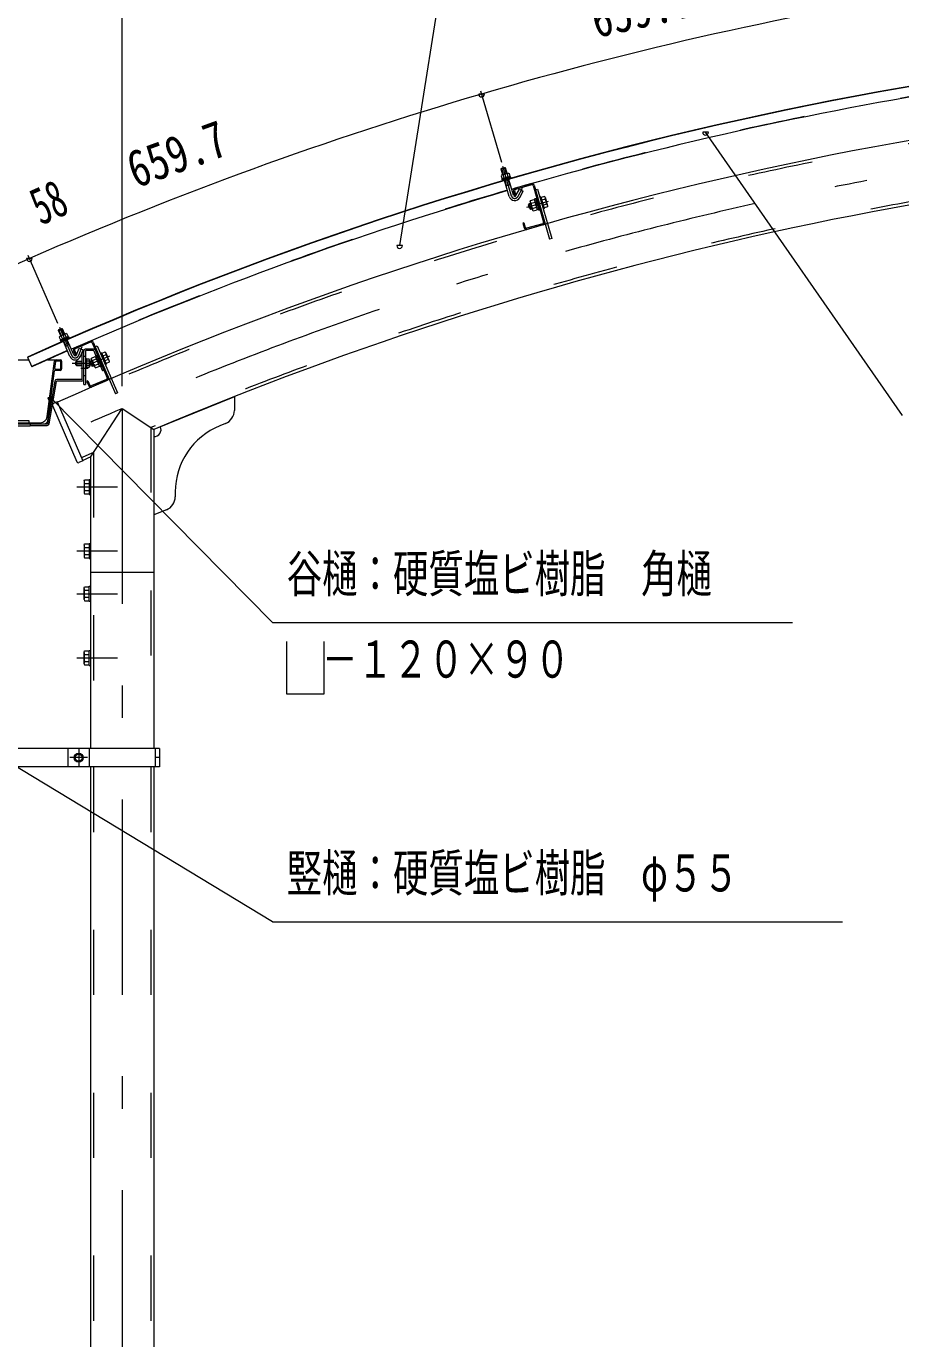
# Model space of a CAD drawing. Units: millimetres, scale not verified. Extents: x -31992 to 32005, y -14700 to 14700.
# Drawn here: x 21937 to 26232, y 4979 to 11425 of the extents above; entities that cross this region are included whole.
import ezdxf
from ezdxf.enums import TextEntityAlignment as Align

# ---------------------------------------------------------------- set-up
doc = ezdxf.new("R2010")
doc.units = ezdxf.units.MM
doc.header["$LTSCALE"] = 80
doc.linetypes.add('USER2', pattern=[10, 4, -6])
doc.linetypes.add('USER3', pattern=[24, 12, -5, 2, -5])
for name, color, linetype, lineweight in [('0-6_2-02BOLD', 7, 'Continuous', 18), ('0-7_2-12HIDDEN', 3, 'USER2', 18), ('0-8_2-22CENTER', 3, 'USER3', 18), ('0-9_2-42THIN', 4, 'Continuous', 18), ('0-A_2-52DIM', 3, 'Continuous', 18)]:
    doc.layers.add(name, color=color, linetype=linetype, lineweight=lineweight)
doc.styles.add('ＭＳ ゴシック', font='')
doc.styles.get('ＭＳ ゴシック').set_extended_font_data('MS Gothic')

msp = doc.modelspace()

# ---------------------------------------------------------------- linework, layer by layer
at = {"layer": '0-6_2-02BOLD'}
for p, q in [((24270.11, 10723.05), (24290.27, 10728.94)), ((24278.12, 10695.67), (24270.11, 10723.05)), ((24304.66, 10703.44), (24271.74, 10693.81)), ((24298.28, 10701.57), (24290.27, 10728.94)), ((24271.74, 10693.81), (24269.3, 10691.25)), ((24269.3, 10691.25), (24273.72, 10676.15)), ((24315.58, 10682.92), (24273.59, 10670.65)), ((24275.19, 10671.11), (24276.77, 10665.74)), ((24315.56, 10677.08), (24276.77, 10665.74)), ((24279, 10694.09), (24283.42, 10678.99)), ((24309.19, 10589.45), (24286.58, 10666.78)), ((24313.97, 10647.91), (24293.82, 10642.02)), ((24298.39, 10699.76), (24302.81, 10684.66)), ((24329.35, 10595.34), (24306.73, 10672.68)), ((24313.98, 10682.46), (24315.56, 10677.08)), ((24314.11, 10687.97), (24315.58, 10682.92)), ((24417.48, 10651.84), (24338.04, 10629.19)), ((24419.01, 10646.45), (24339.57, 10623.81)), ((24425.93, 10642.6), (24477.36, 10462.19)), ((24431.31, 10644.14), (24506.93, 10378.9)), ((24330.34, 10615.35), (24336.86, 10592.46)), ((24335.73, 10616.89), (24342.25, 10594)), ((24342.25, 10594), (24336.86, 10592.46)), ((24342.21, 10593.93), (24359.02, 10624.63)), ((24359.02, 10624.63), (24377.44, 10614.55)), ((24360.63, 10583.85), (24377.44, 10614.55)), ((24438.78, 10577.11), (24432.04, 10575.2)), ((24432.04, 10575.2), (24447.01, 10522.69)), ((24437.84, 10621.25), (24448.61, 10624.32)), ((24438.1, 10579.47), (24443.49, 10581.01)), ((24438.1, 10579.47), (24454.42, 10522.25)), ((24465.03, 10587.15), (24459.64, 10585.61)), ((24465.03, 10587.15), (24481.34, 10529.93)), ((24482.15, 10588.41), (24465.98, 10583.8)), ((24485.75, 10575.78), (24469.58, 10571.17)), ((24485.65, 10585.02), (24482.15, 10588.41)), ((24407.08, 10554.25), (24403.47, 10547.76)), ((24408.26, 10530.93), (24403.47, 10547.76)), ((24407.08, 10554.25), (24413.81, 10556.17)), ((24407.08, 10554.25), (24414.75, 10527.32)), ((24408.26, 10530.93), (24414.75, 10527.32)), ((24414.75, 10527.32), (24421.48, 10529.24)), ((24416.39, 10556), (24435.93, 10561.57)), ((24423.59, 10530.74), (24443.13, 10536.31)), ((24446.26, 10550.86), (24437.61, 10555.68)), ((24439.53, 10548.94), (24448.18, 10544.13)), ((24453.74, 10524.61), (24447.01, 10522.69)), ((24454.42, 10522.25), (24459.8, 10523.79)), ((24481.34, 10529.93), (24475.95, 10528.39)), ((24492.95, 10550.52), (24476.79, 10545.91)), ((24380.63, 10459.36), (24375.24, 10457.83)), ((24375.24, 10457.83), (24381.77, 10434.94)), ((24380.63, 10459.36), (24387.15, 10436.47)), ((24473.51, 10455.27), (24394.08, 10432.62)), ((24475.04, 10449.88), (24395.61, 10427.24)), ((22095.54, 9930.37), (22097.33, 9934.98)), ((22097.33, 9934.98), (22110.16, 9940.61)), ((22110.16, 9940.61), (22114.77, 9938.81)), ((22126.23, 9912.68), (22114.77, 9938.81)), ((22143.67, 9901.23), (22103.61, 9883.65)), ((22103.61, 9883.65), (22105.72, 9878.85)), ((22145.78, 9896.42), (22105.72, 9878.85)), ((22107.25, 9879.52), (22109.49, 9874.39)), ((22108.07, 9902.79), (22114.39, 9888.38)), ((22146.5, 9890.62), (22109.49, 9874.39)), ((22151.46, 9802.89), (22119.09, 9876.68)), ((22126.57, 9910.91), (22132.89, 9896.5)), ((22132.31, 9915.36), (22135.82, 9914.97)), ((22135.82, 9914.97), (22142.14, 9900.56)), ((22170.69, 9811.32), (22138.32, 9885.12)), ((22143.67, 9901.23), (22145.78, 9896.42)), ((22144.26, 9895.75), (22146.5, 9890.62)), ((22250.82, 9878.68), (22174.95, 9846.02)), ((22253.03, 9873.54), (22177.17, 9840.88)), ((22260.4, 9870.61), (22334.58, 9698.3)), ((22265.54, 9872.82), (22374.6, 9619.51)), ((21942.6, 9799.92), (21964.23, 9752.09)), ((22148.68, 9861.49), (22129.45, 9853.05)), ((22169.09, 9831.3), (22178.51, 9809.44)), ((22174.24, 9833.52), (22183.65, 9811.66)), ((22183.65, 9811.66), (22178.51, 9809.44)), ((22203.18, 9803.95), (22215.91, 9836.56)), ((22211.32, 9692.97), (22211.32, 9822.35)), ((22211.32, 9822.35), (22219.37, 9822.35)), ((22219.37, 9664.85), (22219.37, 9829.35)), ((22227.42, 9829.35), (22227.42, 9664.85)), ((22266.72, 9839.85), (22229.87, 9839.85)), ((22266.72, 9831.8), (22229.87, 9831.8)), ((22268.97, 9830.32), (22279.29, 9806.35)), ((22281.55, 9807.32), (22275.12, 9804.55)), ((22275.12, 9804.55), (22296.71, 9754.4)), ((22280.58, 9809.57), (22285.72, 9811.78)), ((22306.29, 9820.64), (22301.15, 9818.43)), ((22306.29, 9820.64), (22329.83, 9765.99)), ((22323.11, 9824.09), (22307.67, 9817.45)), ((22328.31, 9812.03), (22312.87, 9805.38)), ((22327.02, 9821.18), (22323.11, 9824.09)), ((21712.51, 9787.47), (21948.23, 9787.47)), ((22039.82, 9508.09), (22076.1, 9779.88)), ((22042.99, 9787.47), (22103.37, 9787.47)), ((22076.63, 9744.19), (22081.31, 9779.19)), ((22103.37, 9734.97), (22078.47, 9734.97)), ((22080.1, 9740.22), (22103.37, 9740.22)), ((22084.78, 9782.22), (22103.37, 9782.22)), ((22106.87, 9743.72), (22106.87, 9778.72)), ((22112.12, 9743.72), (22112.12, 9778.72)), ((22184.02, 9780.34), (22180.52, 9776.85)), ((22180.52, 9762.85), (22180.52, 9776.85)), ((22184.02, 9780.35), (22211.32, 9780.35)), ((22184.02, 9780.34), (22184.02, 9759.35)), ((22233.02, 9791.72), (22227.42, 9791.72)), ((22233.02, 9747.97), (22227.42, 9747.97)), ((22233.02, 9791.72), (22233.02, 9747.97)), ((22245.25, 9790.05), (22233.02, 9790.05)), ((22245.25, 9779.95), (22233.02, 9779.95)), ((22245.25, 9759.74), (22233.02, 9759.74)), ((22247.02, 9787), (22245.25, 9790.05)), ((22253.05, 9780.57), (22250.31, 9773.67)), ((22257.23, 9757.6), (22250.31, 9773.67)), ((22253.05, 9780.57), (22259.48, 9783.34)), ((22253.05, 9780.57), (22264.12, 9754.85)), ((22256.3, 9790.73), (22273.73, 9750.23)), ((22257.23, 9757.6), (22264.12, 9754.85)), ((22262.06, 9783.5), (22280.72, 9791.54)), ((22264.12, 9754.85), (22270.55, 9757.62)), ((22272.45, 9759.38), (22291.11, 9767.41)), ((22292.34, 9782.24), (22283.15, 9785.91)), ((22285.91, 9779.47), (22295.11, 9775.81)), ((22303.14, 9757.17), (22296.71, 9754.4)), ((22300.88, 9756.2), (22310.84, 9733.05)), ((22318.24, 9736.24), (22310.84, 9733.05)), ((22338.69, 9787.9), (22323.26, 9781.25)), ((22329.83, 9765.99), (22324.68, 9763.78)), ((22077.39, 9682.42), (22040.62, 9473.92)), ((22042.39, 9487.66), (22075, 9731.93)), ((22048.55, 9472.52), (22085.31, 9681.03)), ((22208.87, 9690.52), (22087.04, 9690.52)), ((22208.87, 9682.47), (22087.04, 9682.47)), ((22239.01, 9683.07), (22233.87, 9680.85)), ((22233.87, 9680.85), (22243.28, 9658.99)), ((22239.01, 9683.07), (22248.42, 9661.21)), ((22331.65, 9690.95), (22255.78, 9658.28)), ((22333.87, 9685.8), (22258, 9653.14)), ((22219.37, 9664.85), (22227.42, 9664.85)), ((22066.35, 9562.32), (22185.35, 9285.84)), ((22089.3, 9579.82), (22070.01, 9571.52)), ((22089.3, 9579.82), (22213.84, 9290.48)), ((22251.95, 9309.27), (22407.87, 9547.9)), ((22959.01, 9604.7), (22563.8, 9444.93)), ((22959.01, 9604.7), (22959.01, 9538.65)), ((21655.6, 9477.72), (22005.13, 9477.72)), ((21711.37, 9488.92), (21949.37, 9488.92)), ((21949.37, 9488.92), (21949.37, 9478.42)), ((21621.83, 9472.47), (22038.9, 9472.47)), ((21956.37, 9472.47), (21956.37, 9461.97)), ((21956.37, 9464.42), (22038.9, 9464.42)), ((22915.24, 9473.76), (22887.62, 9462.59)), ((22213.84, 9290.48), (22194.54, 9282.18)), ((22251.95, 9309.27), (22251.95, 7878.4)), ((22220.45, 9191.78), (22223.61, 9197.26)), ((22223.61, 9197.26), (22244.95, 9197.26)), ((22223.61, 9180.08), (22244.95, 9180.08)), ((22244.95, 9199.65), (22244.95, 9126.15)), ((22244.95, 9199.65), (22251.95, 9199.65)), ((22223.61, 9145.72), (22244.95, 9145.72)), ((22244.95, 9126.15), (22251.95, 9126.15)), ((22668.8, 9138.1), (22668.8, 9114.58)), ((22625.03, 9049.69), (22563.8, 9024.93)), ((22220.45, 8876.78), (22223.61, 8882.26)), ((22223.61, 8882.26), (22244.95, 8882.26)), ((22223.61, 8865.08), (22244.95, 8865.08)), ((22244.95, 8884.65), (22244.95, 8811.15)), ((22244.95, 8884.65), (22251.95, 8884.65)), ((22223.61, 8830.73), (22244.95, 8830.73)), ((22244.95, 8811.15), (22251.95, 8811.15)), ((22563.8, 8742.9), (22251.95, 8742.9)), ((22223.61, 8655.08), (22244.95, 8655.08)), ((22244.95, 8674.65), (22251.95, 8674.65)), ((22244.95, 8601.15), (22244.95, 8674.65)), ((22220.45, 8609.03), (22223.61, 8603.55)), ((22223.61, 8620.73), (22244.95, 8620.73)), ((22223.61, 8603.55), (22244.95, 8603.55)), ((22244.95, 8601.15), (22251.95, 8601.15)), ((22220.45, 8351.78), (22223.61, 8357.26)), ((22220.45, 8294.03), (22220.45, 8351.78)), ((22223.61, 8357.26), (22244.95, 8357.26)), ((22223.61, 8340.08), (22244.95, 8340.08)), ((22223.61, 8305.73), (22244.95, 8305.73)), ((22244.95, 8286.15), (22251.95, 8286.15)), ((22590.73, 7878.4), (21349.14, 7878.4)), ((22141.34, 7878.4), (22141.34, 7787.41)), ((22246.34, 7878.4), (22246.34, 7787.41)), ((22569.39, 7878.4), (22569.39, 7787.41)), ((22194.27, 7853.12), (22176.78, 7843.01)), ((22176.78, 7843.01), (22176.78, 7822.81)), ((22211.78, 7843.01), (22194.27, 7853.12)), ((22590.73, 7832.91), (22569.39, 7832.91)), ((22251.95, 7787.41), (22251.95, 1357.9)), ((22563.8, 7787.41), (22563.8, 1357.9))]:
    msp.add_line(p, q, dxfattribs=at)
for points in [[(24270.11, 10723.05), (24272.5, 10727.39), (24285.93, 10731.33), (24290.27, 10728.94)], [(24304.66, 10703.44), (24308.09, 10702.6), (24312.51, 10687.5)], [(24314.11, 10687.97), (24272.12, 10675.68), (24273.59, 10670.65)], [(24411.61, 10563.91), (24412.79, 10568.64), (24432.33, 10574.2)], [(24448.61, 10624.32), (24517.7, 10381.98), (24506.93, 10378.9)], [(24485.65, 10585.02), (24497.75, 10542.61), (24496.56, 10537.89), (24480.39, 10533.28)], [(24411.61, 10563.91), (24423.69, 10521.5), (24427.2, 10518.11), (24446.72, 10523.68)], [(22106.99, 9904.25), (22095.54, 9930.37), (22114.77, 9938.81)], [(22132.31, 9915.36), (22100.91, 9901.58), (22098.81, 9898.73), (22105.13, 9884.33)], [(22183.63, 9811.59), (22196.34, 9844.19), (22215.91, 9836.56)], [(22256.3, 9790.73), (22256.87, 9795.57), (22275.53, 9803.6)], [(22274.95, 9850.97), (22285.24, 9855.4), (22384.89, 9623.93), (22374.6, 9619.51)], [(22280.58, 9809.57), (22304.11, 9754.92), (22309.25, 9757.13)], [(22327.02, 9821.18), (22344.46, 9780.67), (22343.89, 9775.84), (22328.45, 9769.18)], [(22180.52, 9762.85), (22184.02, 9759.35), (22211.32, 9759.35)], [(22247.02, 9787), (22247.02, 9752.7), (22245.25, 9749.64), (22233.02, 9749.64)], [(22273.73, 9750.23), (22277.64, 9747.31), (22296.3, 9755.34)], [(22407.87, 9547.9), (22563.8, 9444.93), (22563.8, 7878.4)], [(21704.37, 9472.47), (21704.37, 9461.97), (21956.37, 9461.97)], [(22220.45, 9191.78), (22220.45, 9134.03), (22223.61, 9128.55), (22244.95, 9128.55)], [(22220.45, 8876.78), (22220.45, 8819.03), (22223.61, 8813.55), (22244.95, 8813.55)], [(22220.45, 8609.03), (22220.45, 8666.78), (22223.61, 8672.26), (22244.95, 8672.26)], [(22244.95, 8286.15), (22244.95, 8359.65), (22251.95, 8359.65)], [(22220.45, 8294.03), (22223.61, 8288.55), (22244.95, 8288.55)], [(22590.73, 7878.4), (22590.73, 7787.41), (21349.14, 7787.41)], [(22211.78, 7843.01), (22211.78, 7822.81), (22194.27, 7812.69), (22176.78, 7822.81)]]:
    msp.add_lwpolyline(points, dxfattribs=at)
for radius in [21.88, 17.15]:
    msp.add_circle((22194.27, 7832.91), radius, dxfattribs=at)
for centre, radius, start, end in [((29326.18, -6526.52), 17918.42, 90.69833, 114.33472), ((29326.18, -6526.52), 17916.67, 90.69833, 114.33472), ((29326.18, -6526.52), 17655.92, 91.146, 114.19534), ((29326.18, -6526.52), 17865.92, 98.95406, 106.26938), ((29326.18, -6526.52), 17344.08, 91.83345, 112.94801), ((24305.03, 10695.09), 8.11, 106.30305, 144.8345), ((24275.93, 10686.59), 8.11, 67.75682, 106.30305), ((24296.56, 10670.03), 29.79, 86.47173, 126.13219), ((24420.54, 10641.07), 11.2, 15.91135, 105.91135), ((24420.54, 10641.07), 5.6, 15.91135, 105.91135), ((29326.18, -6526.52), 17865.92, 106.33673, 113.65205), ((24336.07, 10597.29), 28, 196.27699, 331.30305), ((24336.07, 10597.29), 7, 196.25092, 331.30305), ((24341.11, 10618.42), 11.2, 105.91135, 195.91135), ((24341.11, 10618.42), 5.6, 105.91135, 195.91135), ((24456.49, 10553.78), 36.61, 354.88594, 36.93675), ((24476.62, 10580.01), 10.07, 335.18452, 15.91135), ((24421.92, 10564.41), 10.07, 195.91135, 236.63817), ((24452.86, 10552.74), 36.61, 174.88594, 216.93675), ((24432.73, 10526.51), 10.07, 155.18452, 195.91135), ((24487.42, 10542.11), 10.07, 15.91135, 56.63817), ((24471.98, 10460.66), 5.6, 285.91135, 15.91135), ((24471.98, 10460.66), 11.2, 285.91135, 15.91135), ((24392.54, 10438.01), 11.2, 195.91135, 285.91135), ((24392.54, 10438.01), 5.6, 195.91135, 285.91135), ((22105.99, 9894.96), 8.11, 75.1395, 113.68573), ((22128.58, 9881.19), 29.79, 93.8544, 133.51485), ((22133.75, 9907.13), 8.11, 113.68573, 152.21718), ((22255.25, 9868.4), 11.2, 23.29402, 113.29402), ((22255.25, 9868.4), 5.6, 23.29402, 113.29402), ((29326.18, -6526.52), 17865.92, 113.71939, 114.33472), ((22177.1, 9814.13), 28, 203.65967, 338.68573), ((22179.38, 9835.73), 11.2, 113.29402, 203.29402), ((22177.1, 9814.13), 7, 203.63359, 338.68573), ((22179.38, 9835.73), 5.6, 113.29402, 203.29402), ((22229.87, 9829.35), 10.5, 90, 180), ((22229.87, 9829.35), 2.45, 90, 180), ((22266.72, 9829.35), 10.5, 23.29337, 90), ((22266.72, 9829.35), 2.45, 23.2814, 90), ((22318.7, 9815.04), 10.07, 342.5672, 23.29402), ((22302.12, 9786.45), 36.61, 2.26862, 44.31943), ((22078.47, 9731.47), 3.5, 90, 172.39578), ((22084.78, 9778.72), 8.75, 90, 172.39799), ((22080.1, 9743.72), 3.5, 172.39841, 270), ((22084.78, 9778.72), 3.5, 90, 172.39578), ((22103.37, 9778.72), 8.75, 0, 90), ((22103.37, 9778.72), 3.5, 0, 90), ((22103.37, 9743.72), 3.5, 270, 0), ((22103.37, 9743.72), 8.75, 270, 0), ((22238.91, 9785), 8.11, 321.46858, 0), ((22217.24, 9769.85), 29.79, 340.1709, 19.83134), ((22238.92, 9754.69), 8.11, 0, 38.54625), ((22266.47, 9792.55), 10.07, 203.29402, 244.02084), ((22298.64, 9784.96), 36.61, 182.26862, 224.31943), ((22282.05, 9756.36), 10.07, 162.5672, 203.29402), ((22334.29, 9778.85), 10.07, 23.29402, 64.02084), ((22087.04, 9680.72), 9.8, 90, 169.99988), ((22087.04, 9680.72), 1.75, 90, 169.99973), ((22208.87, 9692.97), 2.45, 270, 0), ((22208.87, 9692.97), 10.5, 270, 0), ((22329.44, 9696.09), 5.6, 293.29402, 23.29402), ((22329.44, 9696.09), 11.2, 293.29402, 23.29402), ((22253.57, 9663.42), 11.2, 203.29402, 293.29402), ((22253.57, 9663.42), 5.6, 203.29402, 293.29402), ((22072.78, 9565.09), 7, 113.28667, 203.28667), ((22005.13, 9512.72), 35, 270, 352.39711), ((22025.05, 9489.97), 17.5, 270, 352.39684), ((22889.01, 9538.65), 70, 292.01262, 0), ((22038.9, 9474.22), 1.75, 270, 349.99973), ((22038.9, 9474.22), 9.8, 270, 350.00005), ((22563.8, 9444.93), 35, 270, 22.01262), ((23018.8, 9138.1), 350, 112.01262, 180), ((22191.78, 9288.61), 7, 203.28667, 293.28667), ((29326.18, -6526.52), 17344.08, 114.07147, 114.21169), ((22268.68, 9162.9), 48.23, 159.1357, 200.8643), ((22233.7, 9188.67), 13.24, 180, 220.42831), ((22233.69, 9137.13), 13.24, 139.56885, 180), ((22598.8, 9114.58), 70, 292.01262, 0), ((22268.68, 8847.9), 48.23, 159.1357, 200.8643), ((22233.7, 8873.67), 13.24, 180, 220.42831), ((22233.69, 8822.14), 13.24, 139.56885, 180), ((22233.69, 8663.67), 13.24, 180, 220.43117), ((22268.68, 8637.9), 48.23, 159.13571, 200.86432), ((22233.7, 8612.13), 13.24, 139.5717, 180), ((22233.69, 8348.67), 13.24, 180, 220.43117), ((22268.68, 8322.9), 48.23, 159.13571, 200.86432), ((22233.7, 8297.14), 13.24, 139.5717, 180)]:
    msp.add_arc(centre, radius, start, end, dxfattribs=at)
at = {"layer": '0-7_2-12HIDDEN'}
for p, q in [((22219.37, 9804.85), (22227.42, 9804.85)), ((22219.37, 9710.35), (22227.42, 9710.35)), ((22549.1, 9454.67), (22549.1, 7878.4)), ((22266.65, 9331.92), (22266.65, 7878.4)), ((22266.65, 7787.41), (22266.65, 1357.9)), ((22549.1, 7787.41), (22549.1, 1357.9))]:
    msp.add_line(p, q, dxfattribs=at)
for radius, start, end in [(17641.22, 91.146, 114.19611), (17867.67, 98.95406, 106.26938), (17358.77, 91.78378, 112.98013), (17867.67, 106.33672, 113.65205), (17867.67, 113.71939, 114.33472), (17358.77, 113.99666, 114.21091)]:
    msp.add_arc((29326.18, -6526.52), radius, start, end, dxfattribs=at)
at = {"layer": '0-8_2-22CENTER'}
for p, q in [((24276.51, 10738.6), (24319.27, 10592.38)), ((24373.27, 10628.8), (24351.42, 10588.89)), ((24395.77, 10536.47), (24501.79, 10566.69)), ((22099.88, 9946.61), (22161.08, 9807.1)), ((22209.95, 9850.16), (22193.41, 9807.77)), ((22345.39, 9805.08), (22244.12, 9761.48)), ((22163.02, 9769.85), (22264.52, 9769.85)), ((22205.37, 9745.35), (22241.42, 9745.35)), ((22407.87, 9547.9), (22407.87, -1827.1)), ((22185.45, 9162.9), (22384.95, 9162.9)), ((22185.45, 8847.9), (22384.95, 8847.9)), ((22185.45, 8637.9), (22384.95, 8637.9)), ((22185.45, 8322.9), (22384.95, 8322.9)), ((22194.27, 7876.65), (22194.27, 7789.16)), ((22238.03, 7832.91), (22150.52, 7832.91))]:
    msp.add_line(p, q, dxfattribs=at)
for centre, radius, start, end in [((29326.18, -6526.52), 17500, 90, 114.75879), ((24336.07, 10597.29), 17.5, 196.30305, 331.30305), ((22177.1, 9814.13), 17.5, 203.68573, 338.68573)]:
    msp.add_arc(centre, radius, start, end, dxfattribs=at)
at = {"layer": '0-9_2-42THIN'}
for p, q in [((24280.81, 10696.46), (24272.02, 10726.52)), ((24295.59, 10700.78), (24286.8, 10730.85)), ((24311.29, 10647.13), (24304.04, 10671.89)), ((24315.33, 10643.26), (24311.29, 10647.13)), ((24414.77, 10552.8), (24404.67, 10549.92)), ((24420.53, 10532.61), (24410.43, 10529.73)), ((22109.56, 9905.38), (22096.98, 9934.06)), ((22123.66, 9911.56), (22111.08, 9940.24)), ((22132.02, 9854.18), (22121.65, 9877.81)), ((22131.4, 9848.61), (22132.02, 9854.18)), ((22181.92, 9778.25), (22211.32, 9778.25)), ((22181.93, 9761.45), (22211.32, 9761.45)), ((22260.87, 9780.12), (22251.22, 9775.97)), ((22269.17, 9760.83), (22259.53, 9756.68))]:
    msp.add_line(p, q, dxfattribs=at)
for points in [[(24295.18, 10637.36), (24296.5, 10642.8), (24289.26, 10667.57)], [(22150.63, 9857.05), (22146.12, 9860.37), (22135.75, 9883.99)]]:
    msp.add_lwpolyline(points, dxfattribs=at)
at = {"layer": '0-A_2-52DIM'}
for p, q in [((24280.37, 13565.9), (23770.77, 10347.72)), ((22407.87, 9657.93), (22407.87, 12365.45)), ((24187.14, 11092.03), (24159.14, 11092.03)), ((24168.51, 11107.86), (24270.75, 10758.29)), ((25287.72, 10904.41), (25259.72, 10904.41)), ((26240.37, 9512.9), (25273.72, 10904.41)), ((23784.77, 10347.72), (23756.77, 10347.72)), ((21965.95, 10283.83), (21937.95, 10283.83)), ((22091.64, 9965.4), (21945.32, 10298.93)), ((22071.17, 9600.38), (22043.17, 9600.38)), ((23145.73, 8496.09), (22057.17, 9600.38)), ((23145.73, 8496.09), (25700.73, 8496.09)), ((23145.73, 7026.09), (21314.33, 8133)), ((23145.73, 7026.09), (25945.73, 7026.09))]:
    msp.add_line(p, q, dxfattribs=at)
msp.add_lwpolyline([(23215.72, 8403.61), (23215.72, 8146.09), (23400.03, 8146.09), (23400.03, 8403.61)], dxfattribs=at)
for centre, radius, start, end in [((29326.21, -6526.64), 18356.79, 98.92041, 106.30302), ((29326.16, -6526.48), 18356.62, 106.30302, 113.68571), ((24173.14, 11092.03), 14, 180, 0), ((25273.72, 10904.41), 14, 180, 0), ((23770.77, 10347.72), 14, 180, 0), ((29327.13, -6528.68), 18359.03, 113.68571, 114.33461), ((21951.95, 10283.83), 14, 180, 0), ((22057.17, 9600.38), 14, 180, 0)]:
    msp.add_arc(centre, radius, start, end, dxfattribs=at)

# ---------------------------------------------------------------- texts
at = {"layer": '0-A_2-52DIM', "color": 7, "style": 'ＭＳ ゴシック'}
for s, rotation, width, p in [('659.7', 12.612, 0.8, (24747.56, 11313.37)), ('659.7', 19.994, 0.8, (22493.17, 10577.15)), ('58', 24.011, 0.65, (22030.96, 10395.66))]:
    msp.add_text(s, height=182.3, rotation=rotation, dxfattribs=dict(at, width=width)).set_placement(p, align=Align.BOTTOM_LEFT)
at = {"layer": '0-A_2-52DIM', "color": 7, "style": 'ＭＳ ゴシック', "width": 0.7}
for s, p in [('谷樋：硬質塩ビ樹脂\u3000角樋', (23215.72, 8590.97)), ('\u3000－１２０×９０', (23215.72, 8170.96)), ('竪樋：硬質塩ビ樹脂\u3000φ５５', (23215.73, 7120.97))]:
    msp.add_text(s, height=182.3, dxfattribs=at).set_placement(p, align=Align.BOTTOM_LEFT)

doc.saveas('drawing.dxf')
